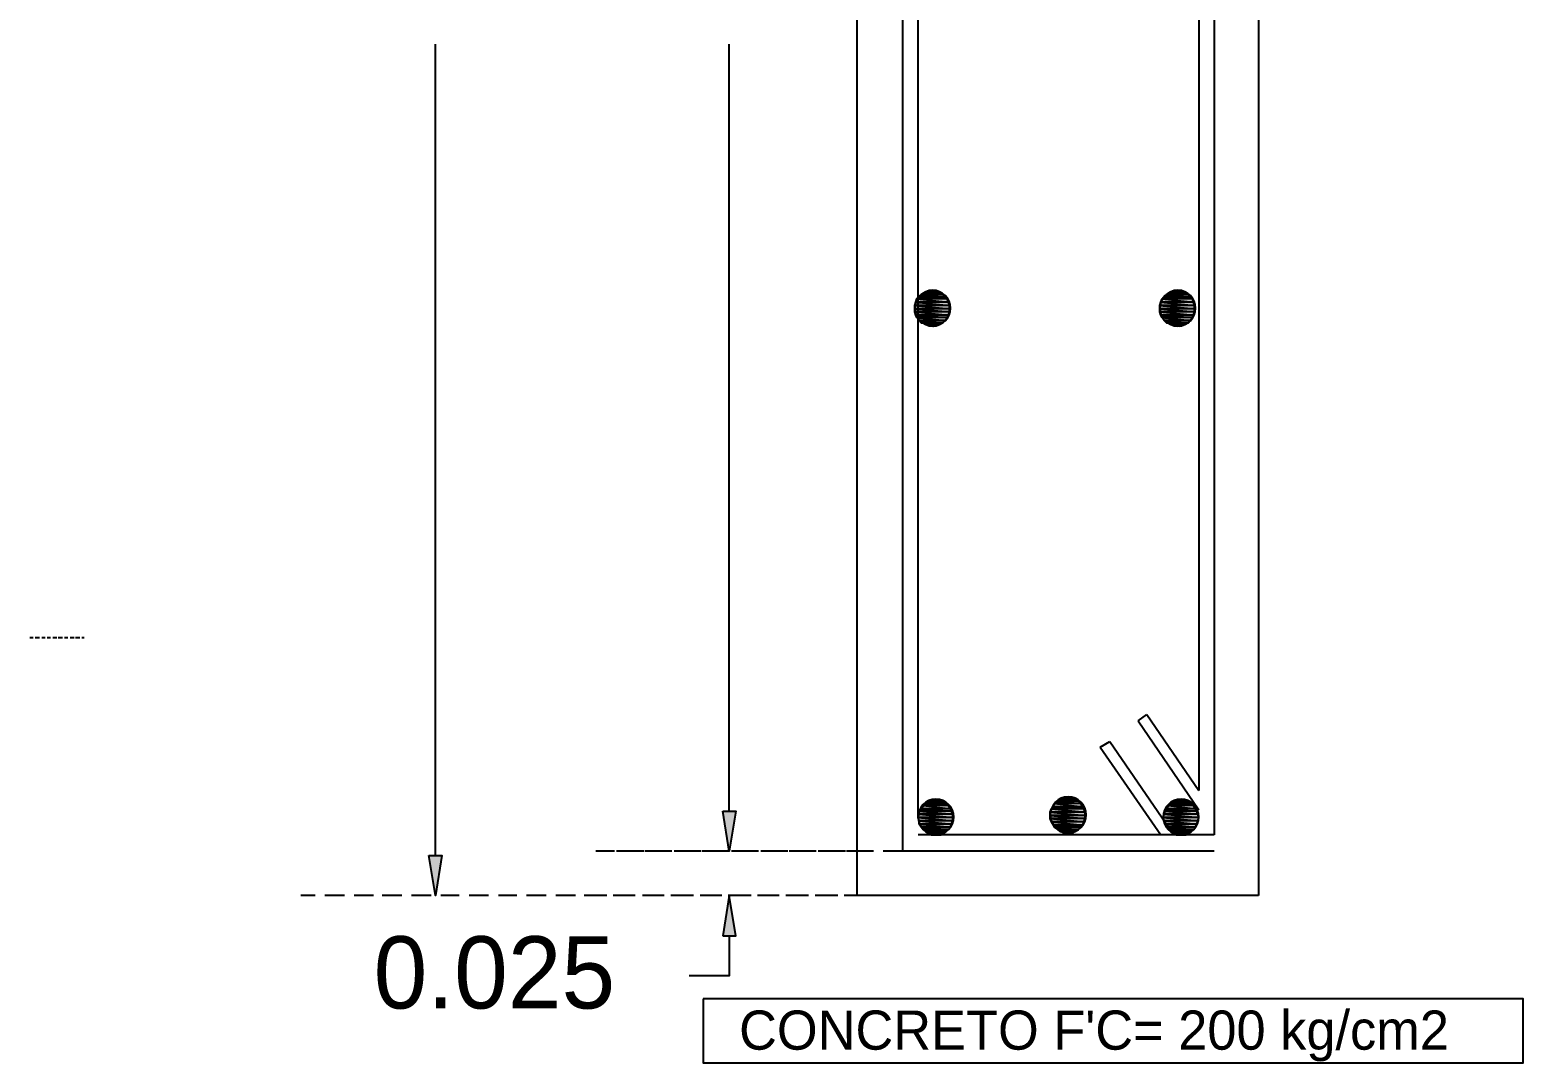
# Model space of a CAD drawing. Header units: metres. Extents: x 2.9 to 42.8, y 1.7 to 28.7.
# Drawn here: x 14.545 to 16.974, y 5.51 to 7.188 of the extents above; entities that cross this region are included whole.
import ezdxf

# ---------------------------------------------------------------- set-up
doc = ezdxf.new("R2010")
doc.units = ezdxf.units.M
for name, color, linetype in [('AMARILLO', 2, 'Continuous'), ('AZUL', 5, 'Continuous'), ('CIAN', 4, 'Continuous'), ('GRIS', 8, 'Continuous'), ('RELLENO_GRIS', 8, 'Continuous'), ('RELLENO_ROJO', 1, 'Continuous'), ('ROJO', 1, 'Continuous'), ('TEXTO', 7, 'Continuous')]:
    doc.layers.add(name, color=color, linetype=linetype)

msp = doc.modelspace()

# ---------------------------------------------------------------- hatches: boundary and pattern name
at = {"layer": 'RELLENO_GRIS'}
h = msp.add_hatch(color=256, dxfattribs=at)
h.dxf.hatch_style = 1
h.paths.add_polyline_path([(15.6722, 5.9178), (15.6933, 5.9178), (15.6827, 5.8526), (15.6722, 5.9178)])
h = msp.add_hatch(color=256, dxfattribs=at)
h.dxf.hatch_style = 1
h.paths.add_polyline_path([(15.6722, 5.9178), (15.6933, 5.9178), (15.6827, 5.8526), (15.6722, 5.9178)])
h = msp.add_hatch(color=256, dxfattribs=at)
h.dxf.hatch_style = 1
h.paths.add_polyline_path([(15.1941, 5.8455), (15.2153, 5.8455), (15.2047, 5.7803), (15.1941, 5.8455)])
h = msp.add_hatch(color=256, dxfattribs=at)
h.dxf.hatch_style = 1
h.paths.add_polyline_path([(15.6722, 5.715), (15.6933, 5.715), (15.6827, 5.7803), (15.6722, 5.715)])
at = {"layer": 'RELLENO_ROJO'}
h = msp.add_hatch(color=256, dxfattribs=at)
h.dxf.hatch_style = 1
h.paths.add_polyline_path([(16.0337, 6.7539), (15.9914, 6.7539), (16.0373, 6.7504), (16.0337, 6.7539)])
h.paths.add_polyline_path([(15.9914, 6.7539), (16.0373, 6.7504), (15.9879, 6.7504), (15.9914, 6.7539)])
h = msp.add_hatch(color=256, dxfattribs=at)
h.dxf.hatch_style = 1
h.paths.add_polyline_path([(16.0302, 6.7575), (15.9949, 6.7575), (16.0337, 6.7539), (16.0302, 6.7575)])
h.paths.add_polyline_path([(15.9949, 6.7575), (16.0337, 6.7539), (15.9914, 6.7539), (15.9949, 6.7575)])
h = msp.add_hatch(color=256, dxfattribs=at)
h.dxf.hatch_style = 1
h.paths.add_polyline_path([(16.0249, 6.761), (16.0002, 6.761), (16.0302, 6.7575), (16.0249, 6.761)])
h.paths.add_polyline_path([(16.0002, 6.761), (16.0302, 6.7575), (15.9949, 6.7575), (16.0002, 6.761)])
h = msp.add_hatch(color=256, dxfattribs=at)
h.dxf.hatch_style = 1
h.paths.add_polyline_path([(16.0196, 6.7628), (16.0055, 6.7628), (16.0249, 6.761), (16.0196, 6.7628)])
h.paths.add_polyline_path([(16.0055, 6.7628), (16.0249, 6.761), (16.0002, 6.761), (16.0055, 6.7628)])
h = msp.add_hatch(color=256, dxfattribs=at)
h.dxf.hatch_style = 1
h.paths.add_polyline_path([(16.0143, 6.7628), (16.0108, 6.7628), (16.0196, 6.7628), (16.0143, 6.7628)])
h.paths.add_polyline_path([(16.0108, 6.7628), (16.0196, 6.7628), (16.0055, 6.7628), (16.0108, 6.7628)])
h = msp.add_hatch(color=256, dxfattribs=at)
h.dxf.hatch_style = 1
h.paths.add_polyline_path([(16.4324, 6.7539), (16.3901, 6.7539), (16.4359, 6.7504), (16.4324, 6.7539)])
h.paths.add_polyline_path([(16.3901, 6.7539), (16.4359, 6.7504), (16.3865, 6.7504), (16.3901, 6.7539)])
h = msp.add_hatch(color=256, dxfattribs=at)
h.dxf.hatch_style = 1
h.paths.add_polyline_path([(16.4289, 6.7575), (16.3936, 6.7575), (16.4324, 6.7539), (16.4289, 6.7575)])
h.paths.add_polyline_path([(16.3936, 6.7575), (16.4324, 6.7539), (16.3901, 6.7539), (16.3936, 6.7575)])
h = msp.add_hatch(color=256, dxfattribs=at)
h.dxf.hatch_style = 1
h.paths.add_polyline_path([(16.4236, 6.761), (16.3989, 6.761), (16.4289, 6.7575), (16.4236, 6.761)])
h.paths.add_polyline_path([(16.3989, 6.761), (16.4289, 6.7575), (16.3936, 6.7575), (16.3989, 6.761)])
h = msp.add_hatch(color=256, dxfattribs=at)
h.dxf.hatch_style = 1
h.paths.add_polyline_path([(16.4183, 6.7628), (16.4042, 6.7628), (16.4236, 6.761), (16.4183, 6.7628)])
h.paths.add_polyline_path([(16.4042, 6.7628), (16.4236, 6.761), (16.3989, 6.761), (16.4042, 6.7628)])
h = msp.add_hatch(color=256, dxfattribs=at)
h.dxf.hatch_style = 1
h.paths.add_polyline_path([(16.4148, 6.7628), (16.4095, 6.7628), (16.4183, 6.7628), (16.4148, 6.7628)])
h.paths.add_polyline_path([(16.4095, 6.7628), (16.4183, 6.7628), (16.4042, 6.7628), (16.4095, 6.7628)])
h = msp.add_hatch(color=256, dxfattribs=at)
h.dxf.hatch_style = 1
h.paths.add_polyline_path([(16.039, 6.7451), (15.9861, 6.7451), (16.0408, 6.7398), (16.039, 6.7451)])
h.paths.add_polyline_path([(15.9861, 6.7451), (16.0408, 6.7398), (15.9844, 6.7398), (15.9861, 6.7451)])
h = msp.add_hatch(color=256, dxfattribs=at)
h.dxf.hatch_style = 1
h.paths.add_polyline_path([(16.0408, 6.7398), (15.9844, 6.7398), (16.0408, 6.7345), (16.0408, 6.7398)])
h.paths.add_polyline_path([(15.9844, 6.7398), (16.0408, 6.7345), (15.9844, 6.7345), (15.9844, 6.7398)])
h = msp.add_hatch(color=256, dxfattribs=at)
h.dxf.hatch_style = 1
h.paths.add_polyline_path([(16.0408, 6.7345), (15.9844, 6.7345), (16.0408, 6.7292), (16.0408, 6.7345)])
h.paths.add_polyline_path([(15.9844, 6.7345), (16.0408, 6.7292), (15.9844, 6.7292), (15.9844, 6.7345)])
h = msp.add_hatch(color=256, dxfattribs=at)
h.dxf.hatch_style = 1
h.paths.add_polyline_path([(16.0408, 6.7292), (15.9844, 6.7292), (16.039, 6.7239), (16.0408, 6.7292)])
h.paths.add_polyline_path([(15.9844, 6.7292), (16.039, 6.7239), (15.9861, 6.7239), (15.9844, 6.7292)])
h = msp.add_hatch(color=256, dxfattribs=at)
h.dxf.hatch_style = 1
h.paths.add_polyline_path([(16.0373, 6.7504), (15.9879, 6.7504), (16.039, 6.7451), (16.0373, 6.7504)])
h.paths.add_polyline_path([(15.9879, 6.7504), (16.039, 6.7451), (15.9861, 6.7451), (15.9879, 6.7504)])
h = msp.add_hatch(color=256, dxfattribs=at)
h.dxf.hatch_style = 1
h.paths.add_polyline_path([(16.4377, 6.7451), (16.3848, 6.7451), (16.4394, 6.7398), (16.4377, 6.7451)])
h.paths.add_polyline_path([(16.3848, 6.7451), (16.4394, 6.7398), (16.383, 6.7398), (16.3848, 6.7451)])
h = msp.add_hatch(color=256, dxfattribs=at)
h.dxf.hatch_style = 1
h.paths.add_polyline_path([(16.4394, 6.7398), (16.383, 6.7398), (16.4394, 6.7345), (16.4394, 6.7398)])
h.paths.add_polyline_path([(16.383, 6.7398), (16.4394, 6.7345), (16.383, 6.7345), (16.383, 6.7398)])
h = msp.add_hatch(color=256, dxfattribs=at)
h.dxf.hatch_style = 1
h.paths.add_polyline_path([(16.4394, 6.7345), (16.383, 6.7345), (16.4394, 6.7292), (16.4394, 6.7345)])
h.paths.add_polyline_path([(16.383, 6.7345), (16.4394, 6.7292), (16.383, 6.7292), (16.383, 6.7345)])
h = msp.add_hatch(color=256, dxfattribs=at)
h.dxf.hatch_style = 1
h.paths.add_polyline_path([(16.4394, 6.7292), (16.383, 6.7292), (16.4377, 6.7239), (16.4394, 6.7292)])
h.paths.add_polyline_path([(16.383, 6.7292), (16.4377, 6.7239), (16.3848, 6.7239), (16.383, 6.7292)])
h = msp.add_hatch(color=256, dxfattribs=at)
h.dxf.hatch_style = 1
h.paths.add_polyline_path([(16.4359, 6.7504), (16.3865, 6.7504), (16.4377, 6.7451), (16.4359, 6.7504)])
h.paths.add_polyline_path([(16.3865, 6.7504), (16.4377, 6.7451), (16.3848, 6.7451), (16.3865, 6.7504)])
h = msp.add_hatch(color=256, dxfattribs=at)
h.dxf.hatch_style = 1
h.paths.add_polyline_path([(16.039, 6.7239), (15.9861, 6.7239), (16.0373, 6.7204), (16.039, 6.7239)])
h.paths.add_polyline_path([(15.9861, 6.7239), (16.0373, 6.7204), (15.9879, 6.7204), (15.9861, 6.7239)])
h = msp.add_hatch(color=256, dxfattribs=at)
h.dxf.hatch_style = 1
h.paths.add_polyline_path([(16.0373, 6.7204), (15.9879, 6.7204), (16.0337, 6.7151), (16.0373, 6.7204)])
h.paths.add_polyline_path([(15.9879, 6.7204), (16.0337, 6.7151), (15.9914, 6.7151), (15.9879, 6.7204)])
h = msp.add_hatch(color=256, dxfattribs=at)
h.dxf.hatch_style = 1
h.paths.add_polyline_path([(16.0337, 6.7151), (15.9914, 6.7151), (16.0302, 6.7116), (16.0337, 6.7151)])
h.paths.add_polyline_path([(15.9914, 6.7151), (16.0302, 6.7116), (15.9949, 6.7116), (15.9914, 6.7151)])
h = msp.add_hatch(color=256, dxfattribs=at)
h.dxf.hatch_style = 1
h.paths.add_polyline_path([(16.0302, 6.7116), (15.9949, 6.7116), (16.0249, 6.7098), (16.0302, 6.7116)])
h.paths.add_polyline_path([(15.9949, 6.7116), (16.0249, 6.7098), (16.0002, 6.7098), (15.9949, 6.7116)])
h = msp.add_hatch(color=256, dxfattribs=at)
h.dxf.hatch_style = 1
h.paths.add_polyline_path([(16.0249, 6.7098), (16.0002, 6.7098), (16.0196, 6.7081), (16.0249, 6.7098)])
h.paths.add_polyline_path([(16.0002, 6.7098), (16.0196, 6.7081), (16.0055, 6.7081), (16.0002, 6.7098)])
h = msp.add_hatch(color=256, dxfattribs=at)
h.dxf.hatch_style = 1
h.paths.add_polyline_path([(16.0196, 6.7081), (16.0055, 6.7081), (16.0143, 6.7063), (16.0196, 6.7081)])
h.paths.add_polyline_path([(16.0055, 6.7081), (16.0143, 6.7063), (16.0108, 6.7063), (16.0055, 6.7081)])
h = msp.add_hatch(color=256, dxfattribs=at)
h.dxf.hatch_style = 1
h.paths.add_polyline_path([(16.4377, 6.7239), (16.3848, 6.7239), (16.4359, 6.7204), (16.4377, 6.7239)])
h.paths.add_polyline_path([(16.3848, 6.7239), (16.4359, 6.7204), (16.3865, 6.7204), (16.3848, 6.7239)])
h = msp.add_hatch(color=256, dxfattribs=at)
h.dxf.hatch_style = 1
h.paths.add_polyline_path([(16.4359, 6.7204), (16.3865, 6.7204), (16.4324, 6.7151), (16.4359, 6.7204)])
h.paths.add_polyline_path([(16.3865, 6.7204), (16.4324, 6.7151), (16.3901, 6.7151), (16.3865, 6.7204)])
h = msp.add_hatch(color=256, dxfattribs=at)
h.dxf.hatch_style = 1
h.paths.add_polyline_path([(16.4324, 6.7151), (16.3901, 6.7151), (16.4289, 6.7116), (16.4324, 6.7151)])
h.paths.add_polyline_path([(16.3901, 6.7151), (16.4289, 6.7116), (16.3936, 6.7116), (16.3901, 6.7151)])
h = msp.add_hatch(color=256, dxfattribs=at)
h.dxf.hatch_style = 1
h.paths.add_polyline_path([(16.4289, 6.7116), (16.3936, 6.7116), (16.4236, 6.7098), (16.4289, 6.7116)])
h.paths.add_polyline_path([(16.3936, 6.7116), (16.4236, 6.7098), (16.3989, 6.7098), (16.3936, 6.7116)])
h = msp.add_hatch(color=256, dxfattribs=at)
h.dxf.hatch_style = 1
h.paths.add_polyline_path([(16.4236, 6.7098), (16.3989, 6.7098), (16.4183, 6.7081), (16.4236, 6.7098)])
h.paths.add_polyline_path([(16.3989, 6.7098), (16.4183, 6.7081), (16.4042, 6.7081), (16.3989, 6.7098)])
h = msp.add_hatch(color=256, dxfattribs=at)
h.dxf.hatch_style = 1
h.paths.add_polyline_path([(16.4183, 6.7081), (16.4042, 6.7081), (16.4148, 6.7063), (16.4183, 6.7081)])
h.paths.add_polyline_path([(16.4042, 6.7081), (16.4148, 6.7063), (16.4095, 6.7063), (16.4042, 6.7081)])
h = msp.add_hatch(color=256, dxfattribs=at)
h.dxf.hatch_style = 1
h.paths.add_polyline_path([(16.039, 5.9267), (15.9985, 5.9267), (16.0426, 5.9214), (16.039, 5.9267)])
h.paths.add_polyline_path([(15.9985, 5.9267), (16.0426, 5.9214), (15.9949, 5.9214), (15.9985, 5.9267)])
h = msp.add_hatch(color=256, dxfattribs=at)
h.dxf.hatch_style = 1
h.paths.add_polyline_path([(16.0355, 5.9302), (16.002, 5.9302), (16.039, 5.9267), (16.0355, 5.9302)])
h.paths.add_polyline_path([(16.002, 5.9302), (16.039, 5.9267), (15.9985, 5.9267), (16.002, 5.9302)])
h = msp.add_hatch(color=256, dxfattribs=at)
h.dxf.hatch_style = 1
h.paths.add_polyline_path([(16.032, 5.932), (16.0055, 5.932), (16.0355, 5.9302), (16.032, 5.932)])
h.paths.add_polyline_path([(16.0055, 5.932), (16.0355, 5.9302), (16.002, 5.9302), (16.0055, 5.932)])
h = msp.add_hatch(color=256, dxfattribs=at)
h.dxf.hatch_style = 1
h.paths.add_polyline_path([(16.0267, 5.9337), (16.0108, 5.9337), (16.032, 5.932), (16.0267, 5.9337)])
h.paths.add_polyline_path([(16.0108, 5.9337), (16.032, 5.932), (16.0055, 5.932), (16.0108, 5.9337)])
h = msp.add_hatch(color=256, dxfattribs=at)
h.dxf.hatch_style = 1
h.paths.add_polyline_path([(16.0214, 5.9355), (16.0161, 5.9355), (16.0267, 5.9337), (16.0214, 5.9355)])
h.paths.add_polyline_path([(16.0161, 5.9355), (16.0267, 5.9337), (16.0108, 5.9337), (16.0161, 5.9355)])
h = msp.add_hatch(color=256, dxfattribs=at)
h.dxf.hatch_style = 1
h.paths.add_polyline_path([(16.2542, 5.9302), (16.2119, 5.9302), (16.2578, 5.9249), (16.2542, 5.9302)])
h.paths.add_polyline_path([(16.2119, 5.9302), (16.2578, 5.9249), (16.2101, 5.9249), (16.2119, 5.9302)])
h = msp.add_hatch(color=256, dxfattribs=at)
h.dxf.hatch_style = 1
h.paths.add_polyline_path([(16.2507, 5.9337), (16.2172, 5.9337), (16.2542, 5.9302), (16.2507, 5.9337)])
h.paths.add_polyline_path([(16.2172, 5.9337), (16.2542, 5.9302), (16.2119, 5.9302), (16.2172, 5.9337)])
h = msp.add_hatch(color=256, dxfattribs=at)
h.dxf.hatch_style = 1
h.paths.add_polyline_path([(16.2454, 5.9355), (16.2207, 5.9355), (16.2507, 5.9337), (16.2454, 5.9355)])
h.paths.add_polyline_path([(16.2207, 5.9355), (16.2507, 5.9337), (16.2172, 5.9337), (16.2207, 5.9355)])
h = msp.add_hatch(color=256, dxfattribs=at)
h.dxf.hatch_style = 1
h.paths.add_polyline_path([(16.2419, 5.9372), (16.226, 5.9372), (16.2454, 5.9355), (16.2419, 5.9372)])
h.paths.add_polyline_path([(16.226, 5.9372), (16.2454, 5.9355), (16.2207, 5.9355), (16.226, 5.9372)])
h = msp.add_hatch(color=256, dxfattribs=at)
h.dxf.hatch_style = 1
h.paths.add_polyline_path([(16.2366, 5.939), (16.2313, 5.939), (16.2419, 5.9372), (16.2366, 5.939)])
h.paths.add_polyline_path([(16.2313, 5.939), (16.2419, 5.9372), (16.226, 5.9372), (16.2313, 5.939)])
h = msp.add_hatch(color=256, dxfattribs=at)
h.dxf.hatch_style = 1
h.paths.add_polyline_path([(16.4377, 5.9267), (16.3971, 5.9267), (16.4412, 5.9214), (16.4377, 5.9267)])
h.paths.add_polyline_path([(16.3971, 5.9267), (16.4412, 5.9214), (16.3936, 5.9214), (16.3971, 5.9267)])
h = msp.add_hatch(color=256, dxfattribs=at)
h.dxf.hatch_style = 1
h.paths.add_polyline_path([(16.4342, 5.9302), (16.4006, 5.9302), (16.4377, 5.9267), (16.4342, 5.9302)])
h.paths.add_polyline_path([(16.4006, 5.9302), (16.4377, 5.9267), (16.3971, 5.9267), (16.4006, 5.9302)])
h = msp.add_hatch(color=256, dxfattribs=at)
h.dxf.hatch_style = 1
h.paths.add_polyline_path([(16.4306, 5.932), (16.4042, 5.932), (16.4342, 5.9302), (16.4306, 5.932)])
h.paths.add_polyline_path([(16.4042, 5.932), (16.4342, 5.9302), (16.4006, 5.9302), (16.4042, 5.932)])
h = msp.add_hatch(color=256, dxfattribs=at)
h.dxf.hatch_style = 1
h.paths.add_polyline_path([(16.4253, 5.9337), (16.4095, 5.9337), (16.4306, 5.932), (16.4253, 5.9337)])
h.paths.add_polyline_path([(16.4095, 5.9337), (16.4306, 5.932), (16.4042, 5.932), (16.4095, 5.9337)])
h = msp.add_hatch(color=256, dxfattribs=at)
h.dxf.hatch_style = 1
h.paths.add_polyline_path([(16.42, 5.9355), (16.4148, 5.9355), (16.4253, 5.9337), (16.42, 5.9355)])
h.paths.add_polyline_path([(16.4148, 5.9355), (16.4253, 5.9337), (16.4095, 5.9337), (16.4148, 5.9355)])
h = msp.add_hatch(color=256, dxfattribs=at)
h.dxf.hatch_style = 1
h.paths.add_polyline_path([(16.0461, 5.9126), (15.9914, 5.9126), (16.0461, 5.9073), (16.0461, 5.9126)])
h.paths.add_polyline_path([(15.9914, 5.9126), (16.0461, 5.9073), (15.9897, 5.9073), (15.9914, 5.9126)])
h = msp.add_hatch(color=256, dxfattribs=at)
h.dxf.hatch_style = 1
h.paths.add_polyline_path([(16.0461, 5.9073), (15.9897, 5.9073), (16.0461, 5.902), (16.0461, 5.9073)])
h.paths.add_polyline_path([(15.9897, 5.9073), (16.0461, 5.902), (15.9914, 5.902), (15.9897, 5.9073)])
h = msp.add_hatch(color=256, dxfattribs=at)
h.dxf.hatch_style = 1
h.paths.add_polyline_path([(16.0426, 5.9214), (15.9949, 5.9214), (16.0443, 5.9178), (16.0426, 5.9214)])
h.paths.add_polyline_path([(15.9949, 5.9214), (16.0443, 5.9178), (15.9914, 5.9178), (15.9949, 5.9214)])
h = msp.add_hatch(color=256, dxfattribs=at)
h.dxf.hatch_style = 1
h.paths.add_polyline_path([(16.0443, 5.9178), (15.9914, 5.9178), (16.0461, 5.9126), (16.0443, 5.9178)])
h.paths.add_polyline_path([(15.9914, 5.9178), (16.0461, 5.9126), (15.9914, 5.9126), (15.9914, 5.9178)])
h = msp.add_hatch(color=256, dxfattribs=at)
h.dxf.hatch_style = 1
h.paths.add_polyline_path([(16.2595, 5.9214), (16.2066, 5.9214), (16.2613, 5.9161), (16.2595, 5.9214)])
h.paths.add_polyline_path([(16.2066, 5.9214), (16.2613, 5.9161), (16.2048, 5.9161), (16.2066, 5.9214)])
h = msp.add_hatch(color=256, dxfattribs=at)
h.dxf.hatch_style = 1
h.paths.add_polyline_path([(16.2613, 5.9161), (16.2048, 5.9161), (16.2613, 5.9108), (16.2613, 5.9161)])
h.paths.add_polyline_path([(16.2048, 5.9161), (16.2613, 5.9108), (16.2048, 5.9108), (16.2048, 5.9161)])
h = msp.add_hatch(color=256, dxfattribs=at)
h.dxf.hatch_style = 1
h.paths.add_polyline_path([(16.2613, 5.9108), (16.2048, 5.9108), (16.2613, 5.9055), (16.2613, 5.9108)])
h.paths.add_polyline_path([(16.2048, 5.9108), (16.2613, 5.9055), (16.2048, 5.9055), (16.2048, 5.9108)])
h = msp.add_hatch(color=256, dxfattribs=at)
h.dxf.hatch_style = 1
h.paths.add_polyline_path([(16.2613, 5.9055), (16.2048, 5.9055), (16.2595, 5.9002), (16.2613, 5.9055)])
h.paths.add_polyline_path([(16.2048, 5.9055), (16.2595, 5.9002), (16.2066, 5.9002), (16.2048, 5.9055)])
h = msp.add_hatch(color=256, dxfattribs=at)
h.dxf.hatch_style = 1
h.paths.add_polyline_path([(16.2578, 5.9249), (16.2101, 5.9249), (16.2595, 5.9214), (16.2578, 5.9249)])
h.paths.add_polyline_path([(16.2101, 5.9249), (16.2595, 5.9214), (16.2066, 5.9214), (16.2101, 5.9249)])
h = msp.add_hatch(color=256, dxfattribs=at)
h.dxf.hatch_style = 1
h.paths.add_polyline_path([(16.4447, 5.9126), (16.3901, 5.9126), (16.4465, 5.9073), (16.4447, 5.9126)])
h.paths.add_polyline_path([(16.3901, 5.9126), (16.4465, 5.9073), (16.3883, 5.9073), (16.3901, 5.9126)])
h = msp.add_hatch(color=256, dxfattribs=at)
h.dxf.hatch_style = 1
h.paths.add_polyline_path([(16.4465, 5.9073), (16.3883, 5.9073), (16.4447, 5.902), (16.4465, 5.9073)])
h.paths.add_polyline_path([(16.3883, 5.9073), (16.4447, 5.902), (16.3901, 5.902), (16.3883, 5.9073)])
h = msp.add_hatch(color=256, dxfattribs=at)
h.dxf.hatch_style = 1
h.paths.add_polyline_path([(16.443, 5.9178), (16.3918, 5.9178), (16.4447, 5.9126), (16.443, 5.9178)])
h.paths.add_polyline_path([(16.3918, 5.9178), (16.4447, 5.9126), (16.3901, 5.9126), (16.3918, 5.9178)])
h = msp.add_hatch(color=256, dxfattribs=at)
h.dxf.hatch_style = 1
h.paths.add_polyline_path([(16.4412, 5.9214), (16.3936, 5.9214), (16.443, 5.9178), (16.4412, 5.9214)])
h.paths.add_polyline_path([(16.3936, 5.9214), (16.443, 5.9178), (16.3918, 5.9178), (16.3936, 5.9214)])
h = msp.add_hatch(color=256, dxfattribs=at)
h.dxf.hatch_style = 1
h.paths.add_polyline_path([(16.0461, 5.902), (15.9914, 5.902), (16.0443, 5.8967), (16.0461, 5.902)])
h.paths.add_polyline_path([(15.9914, 5.902), (16.0443, 5.8967), (15.9914, 5.8967), (15.9914, 5.902)])
h = msp.add_hatch(color=256, dxfattribs=at)
h.dxf.hatch_style = 1
h.paths.add_polyline_path([(16.0443, 5.8967), (15.9914, 5.8967), (16.0426, 5.8914), (16.0443, 5.8967)])
h.paths.add_polyline_path([(15.9914, 5.8967), (16.0426, 5.8914), (15.9949, 5.8914), (15.9914, 5.8967)])
h = msp.add_hatch(color=256, dxfattribs=at)
h.dxf.hatch_style = 1
h.paths.add_polyline_path([(16.0426, 5.8914), (15.9949, 5.8914), (16.039, 5.8879), (16.0426, 5.8914)])
h.paths.add_polyline_path([(15.9949, 5.8914), (16.039, 5.8879), (15.9985, 5.8879), (15.9949, 5.8914)])
h = msp.add_hatch(color=256, dxfattribs=at)
h.dxf.hatch_style = 1
h.paths.add_polyline_path([(16.039, 5.8879), (15.9985, 5.8879), (16.0355, 5.8843), (16.039, 5.8879)])
h.paths.add_polyline_path([(15.9985, 5.8879), (16.0355, 5.8843), (16.002, 5.8843), (15.9985, 5.8879)])
h = msp.add_hatch(color=256, dxfattribs=at)
h.dxf.hatch_style = 1
h.paths.add_polyline_path([(16.0355, 5.8843), (16.002, 5.8843), (16.032, 5.8826), (16.0355, 5.8843)])
h.paths.add_polyline_path([(16.002, 5.8843), (16.032, 5.8826), (16.0055, 5.8826), (16.002, 5.8843)])
h = msp.add_hatch(color=256, dxfattribs=at)
h.dxf.hatch_style = 1
h.paths.add_polyline_path([(16.032, 5.8826), (16.0055, 5.8826), (16.0267, 5.879), (16.032, 5.8826)])
h.paths.add_polyline_path([(16.0055, 5.8826), (16.0267, 5.879), (16.0108, 5.879), (16.0055, 5.8826)])
h = msp.add_hatch(color=256, dxfattribs=at)
h.dxf.hatch_style = 1
h.paths.add_polyline_path([(16.0267, 5.879), (16.0108, 5.879), (16.0214, 5.879), (16.0267, 5.879)])
h.paths.add_polyline_path([(16.0108, 5.879), (16.0214, 5.879), (16.0161, 5.879), (16.0108, 5.879)])
h = msp.add_hatch(color=256, dxfattribs=at)
h.dxf.hatch_style = 1
h.paths.add_polyline_path([(16.2595, 5.9002), (16.2066, 5.9002), (16.2578, 5.8949), (16.2595, 5.9002)])
h.paths.add_polyline_path([(16.2066, 5.9002), (16.2578, 5.8949), (16.2101, 5.8949), (16.2066, 5.9002)])
h = msp.add_hatch(color=256, dxfattribs=at)
h.dxf.hatch_style = 1
h.paths.add_polyline_path([(16.2578, 5.8949), (16.2101, 5.8949), (16.2542, 5.8914), (16.2578, 5.8949)])
h.paths.add_polyline_path([(16.2101, 5.8949), (16.2542, 5.8914), (16.2119, 5.8914), (16.2101, 5.8949)])
h = msp.add_hatch(color=256, dxfattribs=at)
h.dxf.hatch_style = 1
h.paths.add_polyline_path([(16.2542, 5.8914), (16.2119, 5.8914), (16.2507, 5.8879), (16.2542, 5.8914)])
h.paths.add_polyline_path([(16.2119, 5.8914), (16.2507, 5.8879), (16.2172, 5.8879), (16.2119, 5.8914)])
h = msp.add_hatch(color=256, dxfattribs=at)
h.dxf.hatch_style = 1
h.paths.add_polyline_path([(16.2507, 5.8879), (16.2172, 5.8879), (16.2454, 5.8843), (16.2507, 5.8879)])
h.paths.add_polyline_path([(16.2172, 5.8879), (16.2454, 5.8843), (16.2207, 5.8843), (16.2172, 5.8879)])
h = msp.add_hatch(color=256, dxfattribs=at)
h.dxf.hatch_style = 1
h.paths.add_polyline_path([(16.2454, 5.8843), (16.2207, 5.8843), (16.2419, 5.8826), (16.2454, 5.8843)])
h.paths.add_polyline_path([(16.2207, 5.8843), (16.2419, 5.8826), (16.226, 5.8826), (16.2207, 5.8843)])
h = msp.add_hatch(color=256, dxfattribs=at)
h.dxf.hatch_style = 1
h.paths.add_polyline_path([(16.2419, 5.8826), (16.226, 5.8826), (16.2366, 5.8826), (16.2419, 5.8826)])
h.paths.add_polyline_path([(16.226, 5.8826), (16.2366, 5.8826), (16.2313, 5.8826), (16.226, 5.8826)])
h = msp.add_hatch(color=256, dxfattribs=at)
h.dxf.hatch_style = 1
h.paths.add_polyline_path([(16.4447, 5.902), (16.3901, 5.902), (16.443, 5.8967), (16.4447, 5.902)])
h.paths.add_polyline_path([(16.3901, 5.902), (16.443, 5.8967), (16.3918, 5.8967), (16.3901, 5.902)])
h = msp.add_hatch(color=256, dxfattribs=at)
h.dxf.hatch_style = 1
h.paths.add_polyline_path([(16.443, 5.8967), (16.3918, 5.8967), (16.4412, 5.8914), (16.443, 5.8967)])
h.paths.add_polyline_path([(16.3918, 5.8967), (16.4412, 5.8914), (16.3936, 5.8914), (16.3918, 5.8967)])
h = msp.add_hatch(color=256, dxfattribs=at)
h.dxf.hatch_style = 1
h.paths.add_polyline_path([(16.4412, 5.8914), (16.3936, 5.8914), (16.4377, 5.8879), (16.4412, 5.8914)])
h.paths.add_polyline_path([(16.3936, 5.8914), (16.4377, 5.8879), (16.3971, 5.8879), (16.3936, 5.8914)])
h = msp.add_hatch(color=256, dxfattribs=at)
h.dxf.hatch_style = 1
h.paths.add_polyline_path([(16.4377, 5.8879), (16.3971, 5.8879), (16.4342, 5.8843), (16.4377, 5.8879)])
h.paths.add_polyline_path([(16.3971, 5.8879), (16.4342, 5.8843), (16.4006, 5.8843), (16.3971, 5.8879)])
h = msp.add_hatch(color=256, dxfattribs=at)
h.dxf.hatch_style = 1
h.paths.add_polyline_path([(16.4342, 5.8843), (16.4006, 5.8843), (16.4306, 5.8826), (16.4342, 5.8843)])
h.paths.add_polyline_path([(16.4006, 5.8843), (16.4306, 5.8826), (16.4042, 5.8826), (16.4006, 5.8843)])
h = msp.add_hatch(color=256, dxfattribs=at)
h.dxf.hatch_style = 1
h.paths.add_polyline_path([(16.4306, 5.8826), (16.4042, 5.8826), (16.4253, 5.879), (16.4306, 5.8826)])
h.paths.add_polyline_path([(16.4042, 5.8826), (16.4253, 5.879), (16.4095, 5.879), (16.4042, 5.8826)])
h = msp.add_hatch(color=256, dxfattribs=at)
h.dxf.hatch_style = 1
h.paths.add_polyline_path([(16.4253, 5.879), (16.4095, 5.879), (16.42, 5.879), (16.4253, 5.879)])
h.paths.add_polyline_path([(16.4095, 5.879), (16.42, 5.879), (16.4148, 5.879), (16.4095, 5.879)])

# ---------------------------------------------------------------- linework, layer by layer
at = {"layer": 'AMARILLO', "lineweight": -3}
for points in [[(14.545, 6.2001), (14.5503, 6.2001)], [(14.5538, 6.2001), (14.5609, 6.2001)], [(14.5644, 6.2001), (14.5697, 6.2001)], [(14.5733, 6.2001), (14.5785, 6.2001)], [(14.5821, 6.2001), (14.5891, 6.2001)], [(14.5909, 6.2001), (14.5979, 6.2001)], [(14.6015, 6.2001), (14.6068, 6.2001)], [(14.6103, 6.2001), (14.6173, 6.2001)], [(14.6191, 6.2001), (14.6262, 6.2001)], [(14.6297, 6.2001), (14.6332, 6.2001)]]:
    msp.add_lwpolyline(points, dxfattribs=at)
at = {"layer": 'AZUL', "lineweight": -3}
for points in [[(15.965, 5.8526), (15.965, 8.6783)], [(16.4712, 8.6783), (16.4712, 5.879)], [(15.9897, 5.9073), (15.9897, 8.6519)], [(16.4465, 8.6519), (16.4465, 5.9514)], [(16.3477, 6.0643), (16.3618, 6.0748)], [(16.3618, 6.0748), (16.4465, 5.9514)], [(16.3477, 6.0643), (16.4465, 5.9196)], [(16.286, 6.0219), (16.3019, 6.0307)], [(16.3019, 6.0307), (16.4059, 5.879)], [(16.286, 6.0219), (16.3848, 5.879)], [(16.4712, 5.879), (15.9897, 5.879)], [(16.4712, 5.8526), (15.965, 5.8526)]]:
    msp.add_lwpolyline(points, dxfattribs=at)
at = {"layer": 'CIAN', "lineweight": -3}
for points in [[(15.8909, 5.7803), (15.8909, 8.7507)], [(16.5435, 8.7507), (16.5435, 5.7803)], [(16.5435, 5.7803), (15.8909, 5.7803)]]:
    msp.add_lwpolyline(points, dxfattribs=at)
msp.add_lwpolyline([(15.6404, 5.6127), (15.6404, 5.5086), (16.9739, 5.5086), (16.9739, 5.6127)], close=True, dxfattribs=at)
at = {"layer": 'GRIS', "lineweight": -3}
for points in [[(15.2047, 5.8455), (15.2047, 7.1649)], [(15.6827, 5.9178), (15.6827, 7.1649)], [(15.6827, 5.9178), (15.6827, 5.9831)], [(15.4834, 5.8526), (15.4658, 5.8526)], [(15.4958, 5.8526), (15.4658, 5.8526)], [(15.5293, 5.8526), (15.4993, 5.8526)], [(15.5434, 5.8526), (15.5116, 5.8526)], [(15.5769, 5.8526), (15.5452, 5.8526)], [(15.5892, 5.8526), (15.5593, 5.8526)], [(15.6245, 5.8526), (15.5928, 5.8526)], [(15.6369, 5.8526), (15.6051, 5.8526)], [(15.6704, 5.8526), (15.6386, 5.8526)], [(15.6827, 5.8526), (15.6528, 5.8526)], [(15.718, 5.8526), (15.6863, 5.8526)], [(15.7304, 5.8526), (15.6986, 5.8526)], [(15.7639, 5.8526), (15.7339, 5.8526)], [(15.778, 5.8526), (15.7462, 5.8526)], [(15.8115, 5.8526), (15.7798, 5.8526)], [(15.8238, 5.8526), (15.7921, 5.8526)], [(15.8591, 5.8526), (15.8274, 5.8526)], [(15.8715, 5.8526), (15.8397, 5.8526)], [(15.8909, 5.8526), (15.8732, 5.8526)], [(15.9173, 5.8526), (15.8873, 5.8526)], [(15.965, 5.8526), (15.9332, 5.8526)], [(15.0089, 5.7803), (14.986, 5.7803)], [(15.0566, 5.7803), (15.0248, 5.7803)], [(15.1042, 5.7803), (15.0724, 5.7803)], [(15.15, 5.7803), (15.1183, 5.7803)], [(15.1977, 5.7803), (15.1659, 5.7803)], [(15.2435, 5.7803), (15.2135, 5.7803)], [(15.2912, 5.7803), (15.2594, 5.7803)], [(15.337, 5.7803), (15.307, 5.7803)], [(15.3846, 5.7803), (15.3529, 5.7803)], [(15.4323, 5.7803), (15.4005, 5.7803)], [(15.4781, 5.7803), (15.4464, 5.7803)], [(15.4834, 5.7803), (15.4658, 5.7803)], [(15.5258, 5.7803), (15.494, 5.7803)], [(15.5293, 5.7803), (15.4993, 5.7803)], [(15.5716, 5.7803), (15.5416, 5.7803)], [(15.5769, 5.7803), (15.5452, 5.7803)], [(15.6192, 5.7803), (15.5875, 5.7803)], [(15.6245, 5.7803), (15.5928, 5.7803)], [(15.6651, 5.7803), (15.6351, 5.7803)], [(15.6704, 5.7803), (15.6386, 5.7803)], [(15.7127, 5.7803), (15.681, 5.7803)], [(15.718, 5.7803), (15.6863, 5.7803)], [(15.7603, 5.7803), (15.7286, 5.7803)], [(15.7639, 5.7803), (15.7339, 5.7803)], [(15.8062, 5.7803), (15.7745, 5.7803)], [(15.8115, 5.7803), (15.7798, 5.7803)], [(15.8538, 5.7803), (15.8221, 5.7803)], [(15.8591, 5.7803), (15.8274, 5.7803)], [(15.8909, 5.7803), (15.8697, 5.7803)], [(15.8909, 5.7803), (15.8732, 5.7803)], [(15.6827, 5.715), (15.6827, 5.6497), (15.6175, 5.6497)]]:
    msp.add_lwpolyline(points, dxfattribs=at)
for points in [[(15.6722, 5.9178), (15.6933, 5.9178), (15.6827, 5.8526)], [(15.1941, 5.8455), (15.2153, 5.8455), (15.2047, 5.7803)], [(15.6722, 5.715), (15.6933, 5.715), (15.6827, 5.7803)]]:
    msp.add_lwpolyline(points, close=True, dxfattribs=at)
at = {"layer": 'ROJO', "lineweight": -3}
for points in [[(16.0426, 6.7354), (16.042, 6.7413), (16.0403, 6.7467), (16.0376, 6.7517), (16.034, 6.756), (16.0297, 6.7595), (16.0248, 6.7622), (16.0193, 6.7639), (16.0135, 6.7645), (16.0076, 6.7639), (16.0021, 6.7622), (15.9972, 6.7595), (15.9929, 6.756), (15.9893, 6.7517), (15.9866, 6.7467), (15.985, 6.7413), (15.9844, 6.7354), (15.985, 6.7295), (15.9866, 6.7241), (15.9893, 6.7191), (15.9929, 6.7148), (15.9972, 6.7113), (16.0021, 6.7086), (16.0076, 6.7069), (16.0135, 6.7063), (16.0193, 6.7069), (16.0248, 6.7086), (16.0297, 6.7113), (16.034, 6.7148), (16.0376, 6.7191), (16.0403, 6.7241), (16.042, 6.7295)], [(15.9914, 6.7539), (16.0373, 6.7504), (15.9879, 6.7504)], [(15.9949, 6.7575), (16.0337, 6.7539), (15.9914, 6.7539)], [(16.0337, 6.7539), (15.9914, 6.7539), (16.0373, 6.7504)], [(16.0002, 6.761), (16.0302, 6.7575), (15.9949, 6.7575)], [(16.0302, 6.7575), (15.9949, 6.7575), (16.0337, 6.7539)], [(16.0055, 6.7628), (16.0249, 6.761), (16.0002, 6.761)], [(16.0249, 6.761), (16.0002, 6.761), (16.0302, 6.7575)], [(16.0108, 6.7628), (16.0196, 6.7628), (16.0055, 6.7628)], [(16.0196, 6.7628), (16.0055, 6.7628), (16.0249, 6.761)], [(16.0143, 6.7628), (16.0108, 6.7628), (16.0196, 6.7628)], [(16.4412, 6.7354), (16.4406, 6.7413), (16.4389, 6.7467), (16.4362, 6.7517), (16.4327, 6.756), (16.4284, 6.7595), (16.4234, 6.7622), (16.418, 6.7639), (16.4121, 6.7645), (16.4062, 6.7639), (16.4008, 6.7622), (16.3958, 6.7595), (16.3915, 6.756), (16.388, 6.7517), (16.3853, 6.7467), (16.3836, 6.7413), (16.383, 6.7354), (16.3836, 6.7295), (16.3853, 6.7241), (16.388, 6.7191), (16.3915, 6.7148), (16.3958, 6.7113), (16.4008, 6.7086), (16.4062, 6.7069), (16.4121, 6.7063), (16.418, 6.7069), (16.4234, 6.7086), (16.4284, 6.7113), (16.4327, 6.7148), (16.4362, 6.7191), (16.4389, 6.7241), (16.4406, 6.7295)], [(16.3901, 6.7539), (16.4359, 6.7504), (16.3865, 6.7504)], [(16.3936, 6.7575), (16.4324, 6.7539), (16.3901, 6.7539)], [(16.4324, 6.7539), (16.3901, 6.7539), (16.4359, 6.7504)], [(16.3989, 6.761), (16.4289, 6.7575), (16.3936, 6.7575)], [(16.4289, 6.7575), (16.3936, 6.7575), (16.4324, 6.7539)], [(16.4042, 6.7628), (16.4236, 6.761), (16.3989, 6.761)], [(16.4236, 6.761), (16.3989, 6.761), (16.4289, 6.7575)], [(16.4095, 6.7628), (16.4183, 6.7628), (16.4042, 6.7628)], [(16.4183, 6.7628), (16.4042, 6.7628), (16.4236, 6.761)], [(16.4148, 6.7628), (16.4095, 6.7628), (16.4183, 6.7628)], [(15.9861, 6.7451), (16.0408, 6.7398), (15.9844, 6.7398)], [(16.0408, 6.7398), (15.9844, 6.7398), (16.0408, 6.7345)], [(15.9844, 6.7398), (16.0408, 6.7345), (15.9844, 6.7345)], [(16.0408, 6.7345), (15.9844, 6.7345), (16.0408, 6.7292)], [(15.9844, 6.7345), (16.0408, 6.7292), (15.9844, 6.7292)], [(16.0408, 6.7292), (15.9844, 6.7292), (16.039, 6.7239)], [(15.9844, 6.7292), (16.039, 6.7239), (15.9861, 6.7239)], [(15.9879, 6.7504), (16.039, 6.7451), (15.9861, 6.7451)], [(16.039, 6.7451), (15.9861, 6.7451), (16.0408, 6.7398)], [(16.0373, 6.7504), (15.9879, 6.7504), (16.039, 6.7451)], [(16.3848, 6.7451), (16.4394, 6.7398), (16.383, 6.7398)], [(16.4394, 6.7398), (16.383, 6.7398), (16.4394, 6.7345)], [(16.383, 6.7398), (16.4394, 6.7345), (16.383, 6.7345)], [(16.4394, 6.7345), (16.383, 6.7345), (16.4394, 6.7292)], [(16.383, 6.7345), (16.4394, 6.7292), (16.383, 6.7292)], [(16.4394, 6.7292), (16.383, 6.7292), (16.4377, 6.7239)], [(16.383, 6.7292), (16.4377, 6.7239), (16.3848, 6.7239)], [(16.3865, 6.7504), (16.4377, 6.7451), (16.3848, 6.7451)], [(16.4377, 6.7451), (16.3848, 6.7451), (16.4394, 6.7398)], [(16.4359, 6.7504), (16.3865, 6.7504), (16.4377, 6.7451)], [(16.039, 6.7239), (15.9861, 6.7239), (16.0373, 6.7204)], [(15.9861, 6.7239), (16.0373, 6.7204), (15.9879, 6.7204)], [(16.0373, 6.7204), (15.9879, 6.7204), (16.0337, 6.7151)], [(15.9879, 6.7204), (16.0337, 6.7151), (15.9914, 6.7151)], [(16.0337, 6.7151), (15.9914, 6.7151), (16.0302, 6.7116)], [(15.9914, 6.7151), (16.0302, 6.7116), (15.9949, 6.7116)], [(16.0302, 6.7116), (15.9949, 6.7116), (16.0249, 6.7098)], [(15.9949, 6.7116), (16.0249, 6.7098), (16.0002, 6.7098)], [(16.0249, 6.7098), (16.0002, 6.7098), (16.0196, 6.7081)], [(16.0002, 6.7098), (16.0196, 6.7081), (16.0055, 6.7081)], [(16.0196, 6.7081), (16.0055, 6.7081), (16.0143, 6.7063)], [(16.0055, 6.7081), (16.0143, 6.7063), (16.0108, 6.7063)], [(16.4377, 6.7239), (16.3848, 6.7239), (16.4359, 6.7204)], [(16.3848, 6.7239), (16.4359, 6.7204), (16.3865, 6.7204)], [(16.4359, 6.7204), (16.3865, 6.7204), (16.4324, 6.7151)], [(16.3865, 6.7204), (16.4324, 6.7151), (16.3901, 6.7151)], [(16.4324, 6.7151), (16.3901, 6.7151), (16.4289, 6.7116)], [(16.3901, 6.7151), (16.4289, 6.7116), (16.3936, 6.7116)], [(16.4289, 6.7116), (16.3936, 6.7116), (16.4236, 6.7098)], [(16.3936, 6.7116), (16.4236, 6.7098), (16.3989, 6.7098)], [(16.4236, 6.7098), (16.3989, 6.7098), (16.4183, 6.7081)], [(16.3989, 6.7098), (16.4183, 6.7081), (16.4042, 6.7081)], [(16.4183, 6.7081), (16.4042, 6.7081), (16.4148, 6.7063)], [(16.4042, 6.7081), (16.4148, 6.7063), (16.4095, 6.7063)], [(16.0479, 5.9081), (16.0473, 5.914), (16.0456, 5.9195), (16.0429, 5.9244), (16.0393, 5.9287), (16.035, 5.9323), (16.0301, 5.935), (16.0246, 5.9367), (16.0188, 5.9372), (16.0129, 5.9367), (16.0074, 5.935), (16.0025, 5.9323), (15.9982, 5.9287), (15.9946, 5.9244), (15.9919, 5.9195), (15.9902, 5.914), (15.9897, 5.9081), (15.9902, 5.9023), (15.9919, 5.8968), (15.9946, 5.8919), (15.9982, 5.8876), (16.0025, 5.884), (16.0074, 5.8813), (16.0129, 5.8796), (16.0188, 5.879), (16.0246, 5.8796), (16.0301, 5.8813), (16.035, 5.884), (16.0393, 5.8876), (16.0429, 5.8919), (16.0456, 5.8968), (16.0473, 5.9023)], [(15.9985, 5.9267), (16.0426, 5.9214), (15.9949, 5.9214)], [(16.002, 5.9302), (16.039, 5.9267), (15.9985, 5.9267)], [(16.039, 5.9267), (15.9985, 5.9267), (16.0426, 5.9214)], [(16.0055, 5.932), (16.0355, 5.9302), (16.002, 5.9302)], [(16.0355, 5.9302), (16.002, 5.9302), (16.039, 5.9267)], [(16.0108, 5.9337), (16.032, 5.932), (16.0055, 5.932)], [(16.032, 5.932), (16.0055, 5.932), (16.0355, 5.9302)], [(16.0161, 5.9355), (16.0267, 5.9337), (16.0108, 5.9337)], [(16.0267, 5.9337), (16.0108, 5.9337), (16.032, 5.932)], [(16.0214, 5.9355), (16.0161, 5.9355), (16.0267, 5.9337)], [(16.2631, 5.9117), (16.2625, 5.9175), (16.2608, 5.923), (16.2581, 5.9279), (16.2545, 5.9323), (16.2502, 5.9358), (16.2453, 5.9385), (16.2398, 5.9402), (16.234, 5.9408), (16.2281, 5.9402), (16.2226, 5.9385), (16.2177, 5.9358), (16.2134, 5.9323), (16.2098, 5.9279), (16.2071, 5.923), (16.2054, 5.9175), (16.2048, 5.9117), (16.2054, 5.9058), (16.2071, 5.9003), (16.2098, 5.8954), (16.2134, 5.8911), (16.2177, 5.8875), (16.2226, 5.8849), (16.2281, 5.8832), (16.234, 5.8826), (16.2398, 5.8832), (16.2453, 5.8849), (16.2502, 5.8875), (16.2545, 5.8911), (16.2581, 5.8954), (16.2608, 5.9003), (16.2625, 5.9058)], [(16.2119, 5.9302), (16.2578, 5.9249), (16.2101, 5.9249)], [(16.2172, 5.9337), (16.2542, 5.9302), (16.2119, 5.9302)], [(16.2542, 5.9302), (16.2119, 5.9302), (16.2578, 5.9249)], [(16.2207, 5.9355), (16.2507, 5.9337), (16.2172, 5.9337)], [(16.2507, 5.9337), (16.2172, 5.9337), (16.2542, 5.9302)], [(16.226, 5.9372), (16.2454, 5.9355), (16.2207, 5.9355)], [(16.2454, 5.9355), (16.2207, 5.9355), (16.2507, 5.9337)], [(16.2313, 5.939), (16.2419, 5.9372), (16.226, 5.9372)], [(16.2419, 5.9372), (16.226, 5.9372), (16.2454, 5.9355)], [(16.2366, 5.939), (16.2313, 5.939), (16.2419, 5.9372)], [(16.4465, 5.9081), (16.4459, 5.914), (16.4442, 5.9195), (16.4415, 5.9244), (16.438, 5.9287), (16.4337, 5.9323), (16.4287, 5.935), (16.4233, 5.9367), (16.4174, 5.9372), (16.4115, 5.9367), (16.4061, 5.935), (16.4011, 5.9323), (16.3968, 5.9287), (16.3933, 5.9244), (16.3906, 5.9195), (16.3889, 5.914), (16.3883, 5.9081), (16.3889, 5.9023), (16.3906, 5.8968), (16.3933, 5.8919), (16.3968, 5.8876), (16.4011, 5.884), (16.4061, 5.8813), (16.4115, 5.8796), (16.4174, 5.879), (16.4233, 5.8796), (16.4287, 5.8813), (16.4337, 5.884), (16.438, 5.8876), (16.4415, 5.8919), (16.4442, 5.8968), (16.4459, 5.9023)], [(16.3971, 5.9267), (16.4412, 5.9214), (16.3936, 5.9214)], [(16.4006, 5.9302), (16.4377, 5.9267), (16.3971, 5.9267)], [(16.4377, 5.9267), (16.3971, 5.9267), (16.4412, 5.9214)], [(16.4042, 5.932), (16.4342, 5.9302), (16.4006, 5.9302)], [(16.4342, 5.9302), (16.4006, 5.9302), (16.4377, 5.9267)], [(16.4095, 5.9337), (16.4306, 5.932), (16.4042, 5.932)], [(16.4306, 5.932), (16.4042, 5.932), (16.4342, 5.9302)], [(16.4148, 5.9355), (16.4253, 5.9337), (16.4095, 5.9337)], [(16.4253, 5.9337), (16.4095, 5.9337), (16.4306, 5.932)], [(16.42, 5.9355), (16.4148, 5.9355), (16.4253, 5.9337)], [(15.9914, 5.9126), (16.0461, 5.9073), (15.9897, 5.9073)], [(16.0461, 5.9073), (15.9897, 5.9073), (16.0461, 5.902)], [(15.9897, 5.9073), (16.0461, 5.902), (15.9914, 5.902)], [(15.9949, 5.9214), (16.0443, 5.9178), (15.9914, 5.9178)], [(16.0443, 5.9178), (15.9914, 5.9178), (16.0461, 5.9126)], [(15.9914, 5.9178), (16.0461, 5.9126), (15.9914, 5.9126)], [(16.0461, 5.9126), (15.9914, 5.9126), (16.0461, 5.9073)], [(16.0426, 5.9214), (15.9949, 5.9214), (16.0443, 5.9178)], [(16.2066, 5.9214), (16.2613, 5.9161), (16.2048, 5.9161)], [(16.2613, 5.9161), (16.2048, 5.9161), (16.2613, 5.9108)], [(16.2048, 5.9161), (16.2613, 5.9108), (16.2048, 5.9108)], [(16.2613, 5.9108), (16.2048, 5.9108), (16.2613, 5.9055)], [(16.2048, 5.9108), (16.2613, 5.9055), (16.2048, 5.9055)], [(16.2613, 5.9055), (16.2048, 5.9055), (16.2595, 5.9002)], [(16.2048, 5.9055), (16.2595, 5.9002), (16.2066, 5.9002)], [(16.2101, 5.9249), (16.2595, 5.9214), (16.2066, 5.9214)], [(16.2595, 5.9214), (16.2066, 5.9214), (16.2613, 5.9161)], [(16.2578, 5.9249), (16.2101, 5.9249), (16.2595, 5.9214)], [(16.3901, 5.9126), (16.4465, 5.9073), (16.3883, 5.9073)], [(16.4465, 5.9073), (16.3883, 5.9073), (16.4447, 5.902)], [(16.3883, 5.9073), (16.4447, 5.902), (16.3901, 5.902)], [(16.3918, 5.9178), (16.4447, 5.9126), (16.3901, 5.9126)], [(16.4447, 5.9126), (16.3901, 5.9126), (16.4465, 5.9073)], [(16.3936, 5.9214), (16.443, 5.9178), (16.3918, 5.9178)], [(16.443, 5.9178), (16.3918, 5.9178), (16.4447, 5.9126)], [(16.4412, 5.9214), (16.3936, 5.9214), (16.443, 5.9178)], [(16.0461, 5.902), (15.9914, 5.902), (16.0443, 5.8967)], [(15.9914, 5.902), (16.0443, 5.8967), (15.9914, 5.8967)], [(16.0443, 5.8967), (15.9914, 5.8967), (16.0426, 5.8914)], [(15.9914, 5.8967), (16.0426, 5.8914), (15.9949, 5.8914)], [(16.0426, 5.8914), (15.9949, 5.8914), (16.039, 5.8879)], [(15.9949, 5.8914), (16.039, 5.8879), (15.9985, 5.8879)], [(16.039, 5.8879), (15.9985, 5.8879), (16.0355, 5.8843)], [(15.9985, 5.8879), (16.0355, 5.8843), (16.002, 5.8843)], [(16.0355, 5.8843), (16.002, 5.8843), (16.032, 5.8826)], [(16.002, 5.8843), (16.032, 5.8826), (16.0055, 5.8826)], [(16.032, 5.8826), (16.0055, 5.8826), (16.0267, 5.879)], [(16.0055, 5.8826), (16.0267, 5.879), (16.0108, 5.879)], [(16.0267, 5.879), (16.0108, 5.879), (16.0214, 5.879)], [(16.0108, 5.879), (16.0214, 5.879), (16.0161, 5.879)], [(16.2595, 5.9002), (16.2066, 5.9002), (16.2578, 5.8949)], [(16.2066, 5.9002), (16.2578, 5.8949), (16.2101, 5.8949)], [(16.2578, 5.8949), (16.2101, 5.8949), (16.2542, 5.8914)], [(16.2101, 5.8949), (16.2542, 5.8914), (16.2119, 5.8914)], [(16.2542, 5.8914), (16.2119, 5.8914), (16.2507, 5.8879)], [(16.2119, 5.8914), (16.2507, 5.8879), (16.2172, 5.8879)], [(16.2507, 5.8879), (16.2172, 5.8879), (16.2454, 5.8843)], [(16.2172, 5.8879), (16.2454, 5.8843), (16.2207, 5.8843)], [(16.2454, 5.8843), (16.2207, 5.8843), (16.2419, 5.8826)], [(16.2207, 5.8843), (16.2419, 5.8826), (16.226, 5.8826)], [(16.2419, 5.8826), (16.226, 5.8826), (16.2366, 5.8826)], [(16.226, 5.8826), (16.2366, 5.8826), (16.2313, 5.8826)], [(16.4447, 5.902), (16.3901, 5.902), (16.443, 5.8967)], [(16.3901, 5.902), (16.443, 5.8967), (16.3918, 5.8967)], [(16.443, 5.8967), (16.3918, 5.8967), (16.4412, 5.8914)], [(16.3918, 5.8967), (16.4412, 5.8914), (16.3936, 5.8914)], [(16.4412, 5.8914), (16.3936, 5.8914), (16.4377, 5.8879)], [(16.3936, 5.8914), (16.4377, 5.8879), (16.3971, 5.8879)], [(16.4377, 5.8879), (16.3971, 5.8879), (16.4342, 5.8843)], [(16.3971, 5.8879), (16.4342, 5.8843), (16.4006, 5.8843)], [(16.4342, 5.8843), (16.4006, 5.8843), (16.4306, 5.8826)], [(16.4006, 5.8843), (16.4306, 5.8826), (16.4042, 5.8826)], [(16.4306, 5.8826), (16.4042, 5.8826), (16.4253, 5.879)], [(16.4042, 5.8826), (16.4253, 5.879), (16.4095, 5.879)], [(16.4253, 5.879), (16.4095, 5.879), (16.42, 5.879)], [(16.4095, 5.879), (16.42, 5.879), (16.4148, 5.879)]]:
    msp.add_lwpolyline(points, close=True, dxfattribs=at)

# ---------------------------------------------------------------- texts
at = {"layer": 'TEXTO', "color": 3, "true_color": 0x00ff00}
msp.add_text('0.025', height=0.1174, dxfattribs=at).set_placement((15.1042, 5.5968))
at = {"layer": 'TEXTO', "color": 18, "true_color": 0x000000}
msp.add_text("CONCRETO F'C= 200 kg/cm2", height=0.0637, dxfattribs=at).set_placement((15.6986, 5.5298))

doc.saveas('drawing.dxf')
